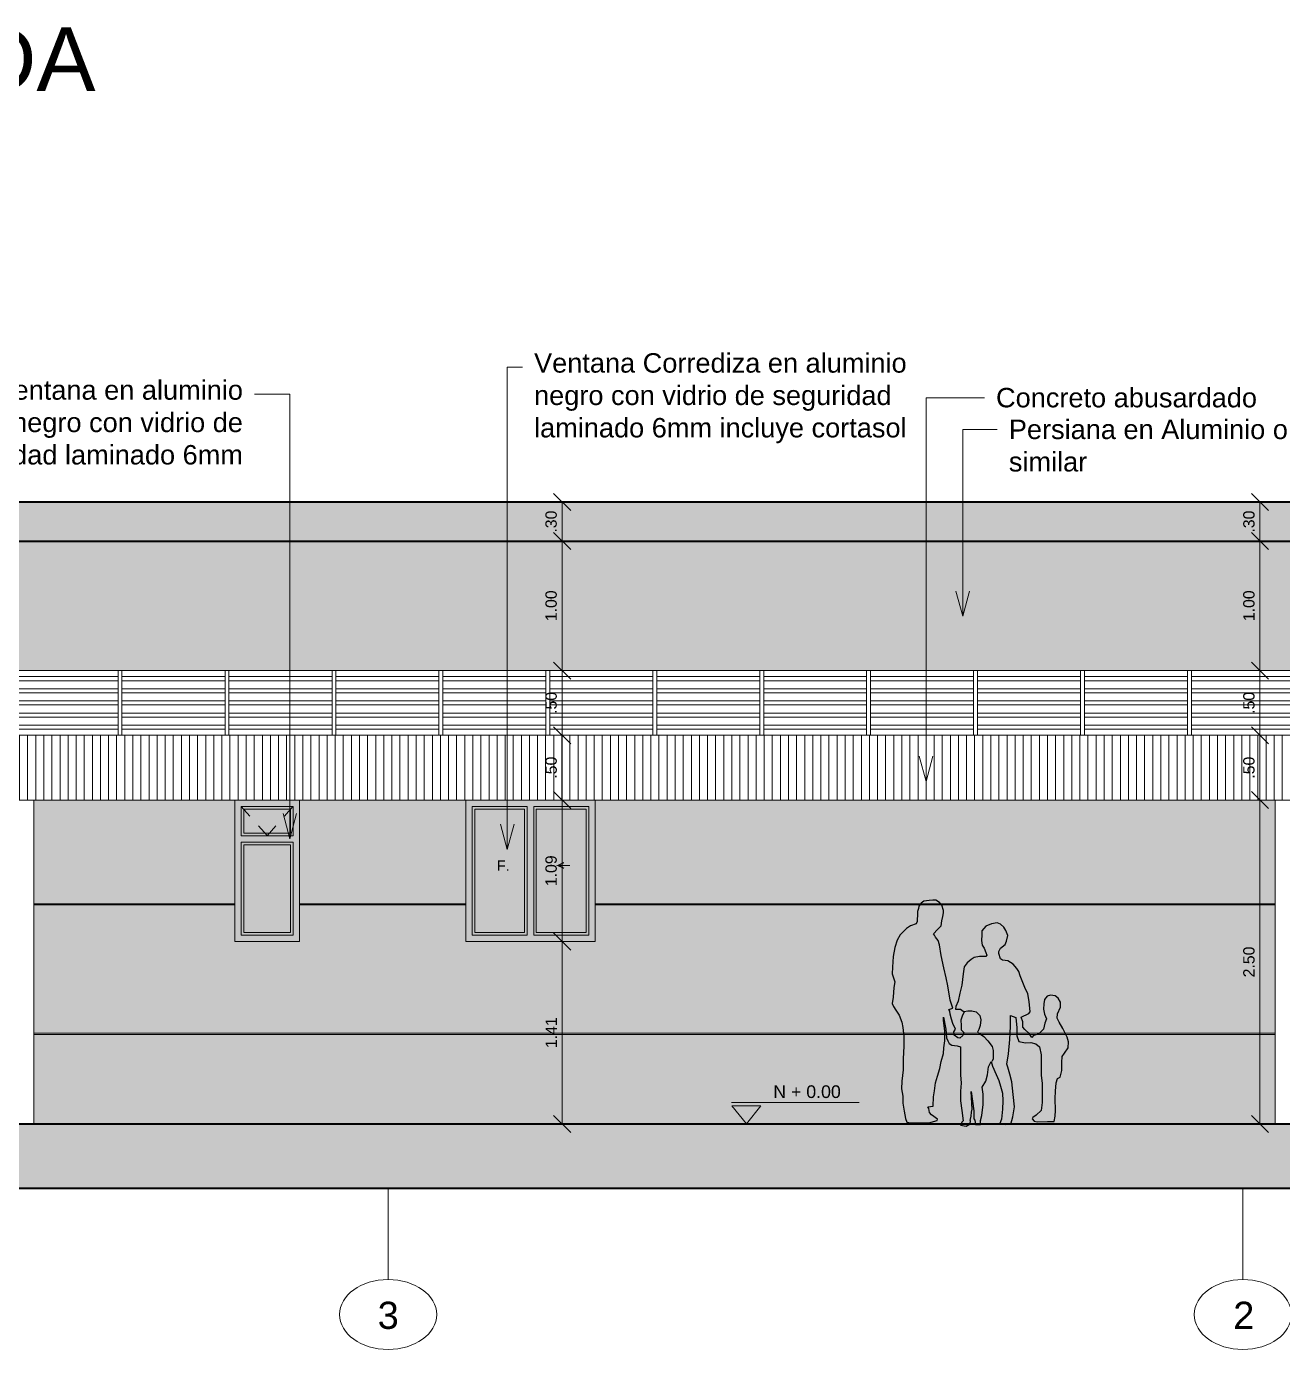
# Model space of a CAD drawing. Header units: metres. Extents: x 98211 to 98447, y 101204 to 101327.
# Drawn here: x 98418.45 to 98428.15, y 101295.27 to 101305.49 of the extents above; entities that cross this region are included whole.
import ezdxf
from ezdxf import colors
from ezdxf.entities.mleader import LeaderData, LeaderLine
from ezdxf.enums import TextEntityAlignment as Align
from ezdxf.math import Vec2, Vec3

# ---------------------------------------------------------------- set-up
doc = ezdxf.new("R2010")
doc.units = ezdxf.units.M
doc.header["$LTSCALE"] = 8
doc.header["$MEASUREMENT"] = 0
doc.header["$PDMODE"] = 1
doc.linetypes.add('DASHDOTX2', pattern=[2, 1, -0.5, 0, -0.5])
doc.linetypes.add('HIDDEN', pattern=[0.375, 0.25, -0.125])
doc.layers.get('0').update_dxf_attribs({"linetype": 'CONTINUOUS', "lineweight": 9})
doc.layers.get('DEFPOINTS').update_dxf_attribs({"linetype": 'CONTINUOUS'})
for name, color, linetype, lineweight in [('A-PLAN-ACHU1', 105, 'CONTINUOUS', 9), ('A-PUER', 36, 'CONTINUOUS', 13), ('A-VENT', 1, 'CONTINUOUS', 15), ('A_ACHURADADOS', 9, 'CONTINUOUS', 0), ('A_CARP-MAD', 46, 'CONTINUOUS', 18), ('A_EJES', 75, 'DASHDOTX2', 5), ('A_MURO', 7, 'CONTINUOUS', 40), ('A_MURO-ACHU', 254, 'CONTINUOUS', 0), ('A_PLAN-3', 51, 'CONTINUOUS', 40), ('A_PLAN-5', 100, 'CONTINUOUS', 20), ('A_PLAN-8', 8, 'CONTINUOUS', 13), ('A_PROY', 16, 'HIDDEN', 5), ('A_TEXT-DIM', 54, 'CONTINUOUS', 13), ('A_TEXT-IDEN', 5, 'CONTINUOUS', 18), ('A_TEXT-NIVL', 54, 'CONTINUOUS', 20), ('A_TEXT-NOTA', 53, 'CONTINUOUS', 20), ('A_TEXT-SIMB', 195, 'CONTINUOUS', 20), ('A_TEXT-TITL', 6, 'CONTINUOUS', 20), ('A_VENT', 124, 'CONTINUOUS', 18)]:
    doc.layers.add(name, color=color, linetype=linetype, lineweight=lineweight)
doc.layers.add('ALZADOS$0$personas', color=7, linetype='CONTINUOUS')
doc.layers.add('ALZADOS$0$tr-blanco', color=7, linetype='CONTINUOUS')
doc.styles.add('ARIAL', font='arial.ttf')
doc.styles.add('DIM', font='arial.ttf')
doc.dimstyles.new('BAN_REP_1-50-2', dxfattribs={"dimtxt": 0.0875, "dimasz": 0.1313, "dimexe": 0.15, "dimexo": 0.03, "dimgap": 0.04, "dimtad": 1, "dimzin": 4, "dimdsep": 46, "dimtxsty": 'ARIAL', "dimblk": 'OBLIQUE', "dimcen": 0.075, "dimse1": 1, "dimse2": 1, "dimclrd": 256, "dimclre": 256, "dimclrt": 256, "dimadec": 0, "dimazin": 0, "dimtfac": 1, "dimtix": 1, "dimtofl": 0, "dimtmove": 1, "dimatfit": 3, "dimldrblk": 'OPEN90', "dimfxl": 1, "dimtolj": 1, "dimtzin": 0, "dimlwd": -1, "dimlwe": -1, "dimarcsym": 0})

# ---------------------------------------------------------------- blocks, each defined once
blk = doc.blocks.new('Ventana 04')
at = {"layer": 'A-PLAN-ACHU1'}
h = blk.add_hatch(color=256, dxfattribs=at)
h.dxf.hatch_style = 1
h.set_gradient(color1=(91, 91, 91), color2=(173, 173, 173), tint=1)
h.paths.add_polyline_path([(99439.533, 101756.364), (99439.533, 101755.372), (99439.958, 101755.372), (99439.958, 101756.364)])
h.paths.add_polyline_path([(99439.938, 101756.344), (99439.938, 101755.392), (99439.553, 101755.392), (99439.553, 101756.344)], flags=16)
h.paths.add_polyline_path([(99439.058, 101756.364), (99439.058, 101755.372), (99439.483, 101755.372), (99439.483, 101756.364)])
h.paths.add_polyline_path([(99439.463, 101756.344), (99439.463, 101755.392), (99439.078, 101755.392), (99439.078, 101756.344)], flags=16)
at = {"layer": 'A-PLAN-ACHU1', "true_color": 0x53c6c6, "transparency": 33554610}
h = blk.add_hatch(color=133, dxfattribs=at)
h.dxf.hatch_style = 1
h.set_gradient(color1=(158, 231, 255), tint=1)
h.paths.add_polyline_path([(99439.463, 101756.344), (99439.078, 101756.344), (99439.078, 101755.392), (99439.463, 101755.392)])
h = blk.add_hatch(color=133, dxfattribs=at)
h.dxf.hatch_style = 1
h.set_gradient(color1=(158, 231, 255), rotation=180, tint=1)
h.paths.add_polyline_path([(99439.938, 101756.344), (99439.553, 101756.344), (99439.553, 101755.392), (99439.938, 101755.392)])
at = {"layer": 'A-PUER', "transparency": 33554687}
h = blk.add_hatch(color=256, dxfattribs=at)
h.dxf.hatch_style = 1
h.set_gradient(color1=(91, 91, 91), color2=(214, 214, 214), rotation=199.8707, tint=1, name='CURVED')
h.paths.add_polyline_path([(99439.008, 101756.414), (99439.008, 101755.322), (99440.008, 101755.322), (99440.008, 101756.414)])
h.paths.add_polyline_path([(99439.533, 101756.364), (99439.958, 101756.364), (99439.958, 101755.372), (99439.533, 101755.372)], flags=16)
h.paths.add_polyline_path([(99439.483, 101756.364), (99439.483, 101755.372), (99439.058, 101755.372), (99439.058, 101756.364)], flags=16)
h.paths.add_polyline_path([(99439.553, 101756.344), (99439.938, 101756.344), (99439.938, 101755.392), (99439.553, 101755.392)], flags=0)
h.paths.add_polyline_path([(99439.463, 101756.344), (99439.463, 101755.392), (99439.078, 101755.392), (99439.078, 101756.344)], flags=0)
h.paths.add_polyline_path([(99439.553, 101755.392), (99439.938, 101755.392), (99439.938, 101756.344), (99439.553, 101756.344)], flags=0)
h.paths.add_polyline_path([(99439.078, 101755.392), (99439.463, 101755.392), (99439.463, 101756.344), (99439.078, 101756.344)], flags=0)
at = {"layer": 'A-VENT'}
for points in [[(99439.008, 101756.414), (99440.008, 101756.414), (99440.008, 101755.322), (99439.008, 101755.322)], [(99439.483, 101756.364), (99439.483, 101755.372), (99439.058, 101755.372), (99439.058, 101756.364)], [(99439.533, 101755.372), (99439.533, 101756.364), (99439.958, 101756.364), (99439.958, 101755.372)]]:
    blk.add_lwpolyline(points, close=True, dxfattribs=at)
at = {"layer": 'A-VENT', "const_width": 0.00916}
blk.add_lwpolyline([(99439.813, 101755.909), (99439.721, 101755.909), (99439.767, 101755.887), (99439.721, 101755.909), (99439.767, 101755.932)], dxfattribs=at)
at = {"layer": 'A_PLAN-8'}
for points in [[(99439.463, 101756.344), (99439.463, 101755.392), (99439.078, 101755.392), (99439.078, 101756.344)], [(99439.553, 101755.392), (99439.553, 101756.344), (99439.938, 101756.344), (99439.938, 101755.392)]]:
    blk.add_lwpolyline(points, close=True, dxfattribs=at)
at = {"layer": 'A_TEXT-DIM', "color": 1, "insert": (99439.249, 101755.948), "char_height": 0.08, "width": 18.16291, "attachment_point": 1, "style": 'DIM'}
blk.add_mtext('F.', dxfattribs=at)
blk = doc.blocks.new('Ventana 1(Alzado)')
at = {"layer": 'A-PLAN-ACHU1'}
h = blk.add_hatch(color=256, dxfattribs=at)
h.dxf.hatch_style = 1
h.set_gradient(color1=(91, 91, 91), color2=(173, 173, 173), tint=1)
h.paths.add_polyline_path([(2796.253, 1203.599), (2795.853, 1203.599), (2795.873, 1203.576), (2795.873, 1203.579), (2796.233, 1203.579), (2796.233, 1203.576)])
h.paths.add_polyline_path([(2796.253, 1203.599), (2796.233, 1203.576), (2796.233, 1203.49), (2796.253, 1203.49)])
h.paths.add_polyline_path([(2796.253, 1203.49), (2796.233, 1203.49), (2796.233, 1203.394), (2796.092, 1203.394), (2796.074, 1203.374), (2796.253, 1203.374)])
h.paths.add_polyline_path([(2796.092, 1203.394), (2796.07, 1203.394), (2796.053, 1203.374), (2796.074, 1203.374)])
h.paths.add_polyline_path([(2796.07, 1203.394), (2796.035, 1203.394), (2796.053, 1203.374)])
h.paths.add_polyline_path([(2796.035, 1203.394), (2795.873, 1203.394), (2795.873, 1203.576), (2795.853, 1203.599), (2795.853, 1203.374), (2796.053, 1203.374)])
at = {"layer": 'A-PLAN-ACHU1', "true_color": 0x53c6c6, "transparency": 33554610}
h = blk.add_hatch(color=133, dxfattribs=at)
h.dxf.hatch_style = 1
h.set_gradient(color1=(158, 231, 255), tint=1)
h.paths.add_polyline_path([(2796.233, 1203.394), (2795.873, 1203.394), (2795.873, 1203.579), (2796.233, 1203.579)])
at = {"layer": 'A-PLAN-ACHU1'}
h = blk.add_hatch(color=256, dxfattribs=at)
h.dxf.hatch_style = 1
h.set_gradient(color1=(91, 91, 91), color2=(173, 173, 173), tint=1)
h.paths.add_polyline_path([(2796.253, 1203.324), (2795.853, 1203.324), (2795.853, 1202.607), (2796.253, 1202.607), (2796.253, 1203.085), (2796.233, 1203.085), (2796.233, 1202.627), (2795.873, 1202.627), (2795.873, 1203.304), (2796.233, 1203.304), (2796.233, 1203.085), (2796.253, 1203.085)])
at = {"layer": 'A-PLAN-ACHU1', "true_color": 0x53c6c6, "transparency": 33554610}
h = blk.add_hatch(color=133, dxfattribs=at)
h.dxf.hatch_style = 1
h.set_gradient(color1=(158, 231, 255), tint=1)
h.paths.add_polyline_path([(2795.873, 1203.304), (2796.233, 1203.304), (2796.233, 1202.627), (2795.873, 1202.627)])
at = {"layer": 'A-PUER', "transparency": 33554687}
h = blk.add_hatch(color=256, dxfattribs=at)
h.dxf.hatch_style = 1
h.set_gradient(color1=(91, 91, 91), color2=(214, 214, 214), tint=1, name='CURVED')
h.paths.add_polyline_path([(2796.303, 1203.49), (2796.253, 1203.49), (2796.253, 1203.374), (2796.074, 1203.374), (2796.074, 1203.374), (2796.045, 1203.341), (2796.061, 1203.374), (2795.853, 1203.374), (2795.853, 1203.599), (2796.253, 1203.599), (2796.253, 1203.49), (2796.303, 1203.49), (2796.303, 1203.649), (2795.803, 1203.649), (2795.803, 1202.557), (2796.303, 1202.557), (2796.303, 1203.085), (2796.253, 1203.085), (2796.253, 1202.607), (2795.853, 1202.607), (2795.853, 1203.324), (2796.253, 1203.324), (2796.253, 1203.085), (2796.303, 1203.085)])
h.paths.add_polyline_path([(2796.074, 1203.374), (2796.074, 1203.374), (2796.061, 1203.374), (2796.045, 1203.341)], flags=17)
at = {"layer": 'A-VENT'}
for points in [[(2795.803, 1203.649), (2796.303, 1203.649), (2796.303, 1202.557), (2795.803, 1202.557)], [(2796.253, 1203.374), (2795.853, 1203.374), (2795.853, 1203.599), (2796.253, 1203.599)], [(2795.853, 1203.324), (2796.253, 1203.324), (2796.253, 1202.607), (2795.853, 1202.607)]]:
    blk.add_lwpolyline(points, close=True, dxfattribs=at)
at = {"layer": 'A_PLAN-8'}
for points in [[(2796.233, 1203.394), (2795.873, 1203.394), (2795.873, 1203.579), (2796.233, 1203.579)], [(2795.873, 1203.304), (2796.233, 1203.304), (2796.233, 1202.627), (2795.873, 1202.627)]]:
    blk.add_lwpolyline(points, close=True, dxfattribs=at)
at = {"layer": 'A_PROY', "ltscale": 0.05}
blk.add_lwpolyline([(2795.853, 1203.599), (2796.053, 1203.374), (2796.253, 1203.599)], dxfattribs=at)
blk = doc.blocks.new('Ventana 1')
blk.add_blockref('Ventana 1(Alzado)', (0, 0))
blk = doc.blocks.new('EJE')
at = {"layer": 'A_TEXT-SIMB'}
blk.add_ellipse((0, 0), major_axis=(-0.625, 0), ratio=0.72, dxfattribs=at)
at = {"layer": 'A_TEXT-IDEN', "style": 'ARIAL'}
blk.add_attdef('EJE', text='', height=0.35, dxfattribs=at).set_placement((0, -0.184), align=Align.CENTER)
blk = doc.blocks.new('NIVEL ARQUITECTONICO')
at = {"layer": 'A_TEXT-NIVL'}
blk.add_line((-0.8796, 0), (0, 0), dxfattribs=at)
blk.add_lwpolyline([(-0.7761, -0.1464), (-0.6785, -0.0214), (-0.8785, -0.0214)], close=True, dxfattribs=at)
at = {"layer": 'A_TEXT-NOTA', "linetype": 'Continuous', "style": 'ARIAL'}
blk.add_attdef('Q', (-0.5919, 0.0318), '', height=0.0875, dxfattribs=at)
blk = doc.blocks.new('_Open30')
at = {"color": 0, "linetype": 'ByBlock', "lineweight": -2}
for p, q in [((-1, 0.268), (0, 0)), ((0, 0), (-1, -0.268)), ((0, 0), (-1, 0))]:
    blk.add_line(p, q, dxfattribs=at)
blk = doc.blocks.new('ALZADOS$0$02')
at = {"layer": 'ALZADOS$0$tr-blanco'}
h = blk.add_hatch(color=256, dxfattribs=at)
h.paths.add_polyline_path([(-0.341, 1.551), (-0.308, 1.584), (-0.279, 1.616), (-0.273, 1.655), (-0.266, 1.691), (-0.26, 1.72), (-0.26, 1.739), (-0.273, 1.782), (-0.292, 1.804), (-0.321, 1.824), (-0.347, 1.824), (-0.376, 1.82), (-0.419, 1.814), (-0.441, 1.798), (-0.461, 1.775), (-0.464, 1.756), (-0.471, 1.73), (-0.471, 1.694), (-0.474, 1.675), (-0.474, 1.649), (-0.483, 1.632), (-0.529, 1.616), (-0.561, 1.593), (-0.613, 1.542), (-0.636, 1.499), (-0.655, 1.438), (-0.668, 1.366), (-0.675, 1.279), (-0.678, 1.224), (-0.668, 1.201), (-0.655, 1.159), (-0.662, 1.113), (-0.668, 1.036), (-0.678, 0.984), (-0.665, 0.958), (-0.646, 0.929), (-0.62, 0.89), (-0.597, 0.831), (-0.591, 0.789), (-0.581, 0.714), (-0.581, 0.637), (-0.587, 0.533), (-0.587, 0.445), (-0.597, 0.351), (-0.6, 0.29), (-0.591, 0.231), (-0.591, 0.173), (-0.578, 0.108), (-0.568, 0.05), (-0.558, 0.02), (-0.526, 0.014), (-0.454, 0.014), (-0.38, 0.014), (-0.312, 0.033), (-0.308, 0.043), (-0.357, 0.079), (-0.373, 0.098), (-0.38, 0.131), (-0.386, 0.144), (-0.344, 0.15), (-0.341, 0.225), (-0.334, 0.273), (-0.324, 0.338), (-0.308, 0.393), (-0.289, 0.455), (-0.279, 0.513), (-0.26, 0.578), (-0.256, 0.624), (-0.25, 0.679), (-0.25, 0.76), (-0.26, 0.844), (-0.26, 0.873), (-0.24, 0.776), (-0.234, 0.705), (-0.224, 0.679), (-0.214, 0.659), (-0.191, 0.646), (-0.149, 0.64), (-0.12, 0.63), (-0.12, 0.601), (-0.12, 0.536), (-0.12, 0.468), (-0.12, 0.403), (-0.117, 0.335), (-0.12, 0.27), (-0.12, 0.192), (-0.11, 0.114), (-0.101, 0.03), (-0.11, 0.019), (-0.12, -0.006), (-0.075, -0.013), (-0.042, 0.006), (-0.041, 0.031), (-0.042, 0.033), (-0.036, 0.069), (-0.032, 0.101), (-0.026, 0.124), (-0.034, 0.269), (-0.013, 0.111), (-0.013, 0.046), (-0.005, 0.036), (0, 0), (0.042, 0), (0.041, 0.036), (0.04, 0.032), (0.052, 0.072), (0.062, 0.163), (0.062, 0.247), (0.055, 0.303), (0.084, 0.351), (0.097, 0.403), (0.107, 0.468), (0.127, 0.513), (0.14, 0.474), (0.169, 0.406), (0.191, 0.358), (0.204, 0.312), (0.221, 0.254), (0.224, 0.192), (0.221, 0.124), (0.211, 0.043), (0.198, 0.007), (0.247, 0.001), (0.289, 0.004), (0.305, 0.062), (0.318, 0.144), (0.308, 0.244), (0.295, 0.348), (0.279, 0.41), (0.263, 0.465), (0.256, 0.491), (0.269, 0.575), (0.279, 0.692), (0.286, 0.796), (0.286, 0.886), (0.328, 0.87), (0.337, 0.786), (0.337, 0.721), (0.354, 0.676), (0.406, 0.663), (0.451, 0.666), (0.49, 0.656), (0.522, 0.63), (0.535, 0.565), (0.535, 0.461), (0.535, 0.4), (0.542, 0.332), (0.542, 0.244), (0.542, 0.179), (0.535, 0.114), (0.493, 0.075), (0.467, 0.056), (0.461, 0.046), (0.477, 0.027), (0.501, 0.022), (0.586, 0.025), (0.639, 0.024), (0.649, 0.069), (0.652, 0.114), (0.649, 0.212), (0.652, 0.27), (0.655, 0.338), (0.668, 0.374), (0.688, 0.384), (0.701, 0.439), (0.701, 0.504), (0.704, 0.552), (0.724, 0.581), (0.753, 0.624), (0.756, 0.672), (0.746, 0.711), (0.711, 0.779), (0.681, 0.831), (0.665, 0.864), (0.668, 0.899), (0.691, 0.954), (0.691, 0.993), (0.672, 1.026), (0.649, 1.045), (0.61, 1.052), (0.584, 1.042), (0.561, 1.016), (0.555, 0.98), (0.552, 0.938), (0.561, 0.896), (0.578, 0.86), (0.565, 0.825), (0.552, 0.776), (0.519, 0.74), (0.503, 0.731), (0.471, 0.724), (0.458, 0.708), (0.438, 0.74), (0.402, 0.773), (0.386, 0.792), (0.386, 0.834), (0.373, 0.873), (0.435, 0.903), (0.445, 0.916), (0.438, 1), (0.425, 1.061), (0.402, 1.113), (0.363, 1.207), (0.354, 1.243), (0.337, 1.269), (0.308, 1.302), (0.286, 1.318), (0.263, 1.331), (0.221, 1.337), (0.204, 1.347), (0.191, 1.389), (0.191, 1.405), (0.204, 1.434), (0.243, 1.464), (0.253, 1.49), (0.263, 1.535), (0.247, 1.577), (0.23, 1.603), (0.204, 1.629), (0.178, 1.639), (0.13, 1.632), (0.084, 1.613), (0.052, 1.574), (0.052, 1.542), (0.049, 1.496), (0.055, 1.457), (0.071, 1.434), (0.084, 1.399), (0.094, 1.376), (0.084, 1.366), (0.032, 1.366), (-0.01, 1.357), (-0.036, 1.34), (-0.068, 1.314), (-0.091, 1.282), (-0.101, 1.224), (-0.11, 1.133), (-0.127, 1.068), (-0.14, 1.003), (-0.159, 0.958), (-0.162, 0.938), (-0.12, 0.938), (-0.101, 0.922), (-0.091, 0.916), (-0.109, 0.88), (-0.118, 0.847), (-0.115, 0.805), (-0.115, 0.783), (-0.117, 0.77), (-0.092, 0.746), (-0.102, 0.724), (-0.127, 0.701), (-0.143, 0.705), (-0.172, 0.727), (-0.175, 0.753), (-0.162, 0.776), (-0.185, 0.821), (-0.195, 0.857), (-0.204, 0.896), (-0.208, 0.922), (-0.217, 0.935), (-0.185, 0.945), (-0.204, 1.01), (-0.224, 1.126), (-0.237, 1.191), (-0.256, 1.272), (-0.279, 1.373), (-0.292, 1.46), (-0.302, 1.496), (-0.324, 1.522), (-0.334, 1.538)])
edge = h.paths.add_edge_path(flags=16)
edge.add_line((-0.091, 0.919), (-0.062, 0.924))
edge.add_line((-0.062, 0.924), (-0.029, 0.924))
edge.add_line((-0.029, 0.924), (0.006, 0.916))
edge.add_line((0.006, 0.916), (0.036, 0.886))
edge.add_line((0.036, 0.886), (0.045, 0.851))
edge.add_line((0.045, 0.851), (0.039, 0.805))
edge.add_line((0.039, 0.805), (0.029, 0.772))
edge.add_line((0.029, 0.772), (0.016, 0.75))
edge.add_line((0.016, 0.75), (0.068, 0.714))
edge.add_line((0.068, 0.714), (0.101, 0.679))
edge.add_line((0.101, 0.679), (0.136, 0.633))
edge.add_line((0.136, 0.633), (0.143, 0.601))
edge.add_line((0.143, 0.601), (0.143, 0.552))
edge.add_line((0.143, 0.552), (0.143, 0.53))
edge.add_line((0.143, 0.53), (0.133, 0.513))
blk.add_lwpolyline([(-0.341, 1.551), (-0.308, 1.584), (-0.279, 1.616), (-0.273, 1.655), (-0.266, 1.691), (-0.26, 1.72), (-0.26, 1.739), (-0.273, 1.782), (-0.292, 1.804), (-0.321, 1.824), (-0.347, 1.824), (-0.376, 1.82), (-0.419, 1.814), (-0.441, 1.798), (-0.461, 1.775), (-0.464, 1.756), (-0.471, 1.73), (-0.471, 1.694), (-0.474, 1.675), (-0.474, 1.649), (-0.483, 1.632), (-0.529, 1.616), (-0.561, 1.593), (-0.613, 1.542), (-0.636, 1.499), (-0.655, 1.438), (-0.668, 1.366), (-0.675, 1.279), (-0.678, 1.224), (-0.668, 1.201), (-0.655, 1.159), (-0.662, 1.113), (-0.668, 1.036), (-0.678, 0.984), (-0.665, 0.958), (-0.646, 0.929), (-0.62, 0.89), (-0.597, 0.831), (-0.591, 0.789), (-0.581, 0.714), (-0.581, 0.637), (-0.587, 0.533), (-0.587, 0.445), (-0.597, 0.351), (-0.6, 0.29), (-0.591, 0.231), (-0.591, 0.173), (-0.578, 0.108), (-0.568, 0.05), (-0.558, 0.02), (-0.526, 0.014), (-0.454, 0.014), (-0.38, 0.014), (-0.312, 0.033), (-0.308, 0.043), (-0.357, 0.079), (-0.373, 0.098), (-0.38, 0.131), (-0.386, 0.144), (-0.344, 0.15), (-0.341, 0.225), (-0.334, 0.273), (-0.324, 0.338), (-0.308, 0.393), (-0.289, 0.455), (-0.279, 0.513), (-0.26, 0.578), (-0.256, 0.624), (-0.25, 0.679), (-0.25, 0.76), (-0.26, 0.844), (-0.26, 0.873), (-0.24, 0.776), (-0.234, 0.705), (-0.224, 0.679), (-0.214, 0.659), (-0.191, 0.646), (-0.149, 0.64), (-0.12, 0.63), (-0.12, 0.601), (-0.12, 0.536), (-0.12, 0.468), (-0.12, 0.403), (-0.117, 0.335), (-0.12, 0.27), (-0.12, 0.192), (-0.11, 0.114), (-0.101, 0.03), (-0.11, 0.019), (-0.12, -0.006), (-0.075, -0.013), (-0.042, 0.006), (-0.041, 0.031), (-0.042, 0.033), (-0.036, 0.069), (-0.032, 0.101), (-0.026, 0.124), (-0.034, 0.269), (-0.013, 0.111), (-0.013, 0.046), (-0.005, 0.036), (0, 0), (0.042, 0), (0.041, 0.036), (0.04, 0.032), (0.052, 0.072), (0.062, 0.163), (0.062, 0.247), (0.055, 0.303), (0.084, 0.351), (0.097, 0.403), (0.107, 0.468), (0.127, 0.513), (0.14, 0.474), (0.169, 0.406), (0.191, 0.358), (0.204, 0.312), (0.221, 0.254), (0.224, 0.192), (0.221, 0.124), (0.211, 0.043), (0.198, 0.007), (0.247, 0.001), (0.289, 0.004), (0.305, 0.062), (0.318, 0.144), (0.308, 0.244), (0.295, 0.348), (0.279, 0.41), (0.263, 0.465), (0.256, 0.491), (0.269, 0.575), (0.279, 0.692), (0.286, 0.796), (0.286, 0.886), (0.328, 0.87), (0.337, 0.786), (0.337, 0.721), (0.354, 0.676), (0.406, 0.663), (0.451, 0.666), (0.49, 0.656), (0.522, 0.63), (0.535, 0.565), (0.535, 0.461), (0.535, 0.4), (0.542, 0.332), (0.542, 0.244), (0.542, 0.179), (0.535, 0.114), (0.493, 0.075), (0.467, 0.056), (0.461, 0.046), (0.477, 0.027), (0.501, 0.022), (0.586, 0.025), (0.639, 0.024), (0.649, 0.069), (0.652, 0.114), (0.649, 0.212), (0.652, 0.27), (0.655, 0.338), (0.668, 0.374), (0.688, 0.384), (0.701, 0.439), (0.701, 0.504), (0.704, 0.552), (0.724, 0.581), (0.753, 0.624), (0.756, 0.672), (0.746, 0.711), (0.711, 0.779), (0.681, 0.831), (0.665, 0.864), (0.668, 0.899), (0.691, 0.954), (0.691, 0.993), (0.672, 1.026), (0.649, 1.045), (0.61, 1.052), (0.584, 1.042), (0.561, 1.016), (0.555, 0.98), (0.552, 0.938), (0.561, 0.896), (0.578, 0.86), (0.565, 0.825), (0.552, 0.776), (0.519, 0.74), (0.503, 0.731), (0.471, 0.724), (0.458, 0.708), (0.438, 0.74), (0.402, 0.773), (0.386, 0.792), (0.386, 0.834), (0.373, 0.873), (0.435, 0.903), (0.445, 0.916), (0.438, 1), (0.425, 1.061), (0.402, 1.113), (0.363, 1.207), (0.354, 1.243), (0.337, 1.269), (0.308, 1.302), (0.286, 1.318), (0.263, 1.331), (0.221, 1.337), (0.204, 1.347), (0.191, 1.389), (0.191, 1.405), (0.204, 1.434), (0.243, 1.464), (0.253, 1.49), (0.263, 1.535), (0.247, 1.577), (0.23, 1.603), (0.204, 1.629), (0.178, 1.639), (0.13, 1.632), (0.084, 1.613), (0.052, 1.574), (0.052, 1.542), (0.049, 1.496), (0.055, 1.457), (0.071, 1.434), (0.084, 1.399), (0.094, 1.376), (0.084, 1.366), (0.032, 1.366), (-0.01, 1.357), (-0.036, 1.34), (-0.068, 1.314), (-0.091, 1.282), (-0.101, 1.224), (-0.11, 1.133), (-0.127, 1.068), (-0.14, 1.003), (-0.159, 0.958), (-0.162, 0.938), (-0.12, 0.938), (-0.101, 0.922), (-0.091, 0.916), (-0.109, 0.88), (-0.118, 0.847), (-0.115, 0.805), (-0.115, 0.783), (-0.117, 0.77), (-0.092, 0.746), (-0.102, 0.724), (-0.127, 0.701), (-0.143, 0.705), (-0.172, 0.727), (-0.175, 0.753), (-0.162, 0.776), (-0.185, 0.821), (-0.195, 0.857), (-0.204, 0.896), (-0.208, 0.922), (-0.217, 0.935), (-0.185, 0.945), (-0.204, 1.01), (-0.224, 1.126), (-0.237, 1.191), (-0.256, 1.272), (-0.279, 1.373), (-0.292, 1.46), (-0.302, 1.496), (-0.324, 1.522), (-0.334, 1.538)], close=True)
blk.add_lwpolyline([(-0.091, 0.919), (-0.062, 0.924), (-0.029, 0.924), (0.006, 0.916), (0.036, 0.886), (0.045, 0.851), (0.039, 0.805), (0.029, 0.772), (0.016, 0.75), (0.068, 0.714), (0.101, 0.679), (0.136, 0.633), (0.143, 0.601), (0.143, 0.552), (0.143, 0.53), (0.133, 0.513)])
blk = doc.blocks.new('_Oblique')
at = {"color": 0, "linetype": 'ByBlock', "lineweight": -2}
blk.add_line((-0.5, -0.5), (0.5, 0.5), dxfattribs=at)
blk = doc.blocks.new('*D257')
at = {"layer": 'A_TEXT-DIM', "transparency": 16777216}
blk.add_line((98422.59, 101297.016), (98422.59, 101298.424), dxfattribs=at)
at = {"layer": 'DEFPOINTS', "color": 0, "transparency": 16777216}
for p in [(98422.583, 101298.424), (98422.59, 101298.424), (98422.763, 101297.016)]:
    blk.add_point(p, dxfattribs=at)
at = {"layer": 'A_TEXT-DIM', "transparency": 16777216, "xscale": 0.1313, "yscale": 0.1313, "zscale": 0.1313}
for p, rotation in [((98422.59, 101298.424), 90), ((98422.59, 101297.016), 270)]:
    blk.add_blockref('_Oblique', p, dxfattribs=dict(at, rotation=rotation))
at = {"layer": 'A_TEXT-DIM', "transparency": 16777216, "insert": (98422.506, 101297.72), "char_height": 0.0875, "attachment_point": 5, "rotation": 90, "style": 'ARIAL'}
blk.add_mtext('\\A1;1.41', dxfattribs=at)
blk = doc.blocks.new('_Open90')
at = {"color": 0, "linetype": 'ByBlock', "lineweight": -2}
for p, q in [((0, 0), (-1, 0)), ((-0.5, 0.5), (0, 0)), ((0, 0), (-0.5, -0.5))]:
    blk.add_line(p, q, dxfattribs=at)
blk = doc.blocks.new('*D258')
at = {"layer": 'A_TEXT-DIM', "transparency": 16777216}
blk.add_line((98422.59, 101298.424), (98422.59, 101299.516), dxfattribs=at)
at = {"layer": 'DEFPOINTS', "color": 0, "transparency": 16777216}
for p in [(98422.583, 101299.516), (98422.59, 101299.516), (98422.583, 101298.424)]:
    blk.add_point(p, dxfattribs=at)
at = {"layer": 'A_TEXT-DIM', "transparency": 16777216, "xscale": 0.1313, "yscale": 0.1313, "zscale": 0.1313}
for p, rotation in [((98422.59, 101299.516), 90), ((98422.59, 101298.424), 270)]:
    blk.add_blockref('_Oblique', p, dxfattribs=dict(at, rotation=rotation))
at = {"layer": 'A_TEXT-DIM', "transparency": 16777216, "insert": (98422.505, 101298.97), "char_height": 0.0875, "attachment_point": 5, "rotation": 90, "style": 'ARIAL'}
blk.add_mtext('\\A1;1.09', dxfattribs=at)
blk = doc.blocks.new('*D259')
at = {"layer": 'A_TEXT-DIM', "transparency": 16777216}
blk.add_line((98422.59, 101299.516), (98422.59, 101300.016), dxfattribs=at)
at = {"layer": 'DEFPOINTS', "color": 0, "transparency": 16777216}
for p in [(98422.583, 101300.016), (98422.59, 101300.016), (98422.583, 101299.516)]:
    blk.add_point(p, dxfattribs=at)
at = {"layer": 'A_TEXT-DIM', "transparency": 16777216, "xscale": 0.1313, "yscale": 0.1313, "zscale": 0.1313}
for p, rotation in [((98422.59, 101300.016), 90), ((98422.59, 101299.516), 270)]:
    blk.add_blockref('_Oblique', p, dxfattribs=dict(at, rotation=rotation))
at = {"layer": 'A_TEXT-DIM', "transparency": 16777216, "insert": (98422.505, 101299.766), "char_height": 0.0875, "attachment_point": 5, "rotation": 90, "style": 'ARIAL'}
blk.add_mtext('\\A1;.50', dxfattribs=at)
blk = doc.blocks.new('*D260')
at = {"layer": 'A_TEXT-DIM', "transparency": 16777216}
blk.add_line((98422.59, 101300.016), (98422.59, 101300.516), dxfattribs=at)
at = {"layer": 'DEFPOINTS', "color": 0, "transparency": 16777216}
for p in [(98422.583, 101300.516), (98422.59, 101300.516), (98422.583, 101300.016)]:
    blk.add_point(p, dxfattribs=at)
at = {"layer": 'A_TEXT-DIM', "transparency": 16777216, "xscale": 0.1313, "yscale": 0.1313, "zscale": 0.1313}
for p, rotation in [((98422.59, 101300.516), 90), ((98422.59, 101300.016), 270)]:
    blk.add_blockref('_Oblique', p, dxfattribs=dict(at, rotation=rotation))
at = {"layer": 'A_TEXT-DIM', "transparency": 16777216, "insert": (98422.505, 101300.266), "char_height": 0.0875, "attachment_point": 5, "rotation": 90, "style": 'ARIAL'}
blk.add_mtext('\\A1;.50', dxfattribs=at)
blk = doc.blocks.new('*D261')
at = {"layer": 'A_TEXT-DIM', "transparency": 16777216}
blk.add_line((98422.59, 101300.516), (98422.59, 101301.516), dxfattribs=at)
at = {"layer": 'DEFPOINTS', "color": 0, "transparency": 16777216}
for p in [(98422.583, 101301.516), (98422.59, 101301.516), (98422.583, 101300.516)]:
    blk.add_point(p, dxfattribs=at)
at = {"layer": 'A_TEXT-DIM', "transparency": 16777216, "xscale": 0.1313, "yscale": 0.1313, "zscale": 0.1313}
for p, rotation in [((98422.59, 101301.516), 90), ((98422.59, 101300.516), 270)]:
    blk.add_blockref('_Oblique', p, dxfattribs=dict(at, rotation=rotation))
at = {"layer": 'A_TEXT-DIM', "transparency": 16777216, "insert": (98422.505, 101301.016), "char_height": 0.0875, "attachment_point": 5, "rotation": 90, "style": 'ARIAL'}
blk.add_mtext('\\A1;1.00', dxfattribs=at)
blk = doc.blocks.new('*D262')
at = {"layer": 'A_TEXT-DIM', "transparency": 16777216}
blk.add_line((98422.59, 101301.516), (98422.59, 101301.816), dxfattribs=at)
at = {"layer": 'DEFPOINTS', "color": 0, "transparency": 16777216}
for p in [(98422.583, 101301.816), (98422.59, 101301.816), (98422.583, 101301.516)]:
    blk.add_point(p, dxfattribs=at)
at = {"layer": 'A_TEXT-DIM', "transparency": 16777216, "xscale": 0.1313, "yscale": 0.1313, "zscale": 0.1313}
for p, rotation in [((98422.59, 101301.816), 90), ((98422.59, 101301.516), 270)]:
    blk.add_blockref('_Oblique', p, dxfattribs=dict(at, rotation=rotation))
at = {"layer": 'A_TEXT-DIM', "transparency": 16777216, "insert": (98422.505, 101301.666), "char_height": 0.0875, "attachment_point": 5, "rotation": 90, "style": 'ARIAL'}
blk.add_mtext('\\A1;.30', dxfattribs=at)
blk = doc.blocks.new('*D263')
at = {"layer": 'A_TEXT-DIM', "transparency": 16777216}
blk.add_line((98427.978, 101297.016), (98427.978, 101299.516), dxfattribs=at)
at = {"layer": 'DEFPOINTS', "color": 0, "transparency": 16777216}
for p in [(98427.978, 101299.516), (98428.096, 101299.516), (98428.096, 101297.016)]:
    blk.add_point(p, dxfattribs=at)
at = {"layer": 'A_TEXT-DIM', "transparency": 16777216, "xscale": 0.1313, "yscale": 0.1313, "zscale": 0.1313}
for p, rotation in [((98427.978, 101299.516), 90), ((98427.978, 101297.016), 270)]:
    blk.add_blockref('_Oblique', p, dxfattribs=dict(at, rotation=rotation))
at = {"layer": 'A_TEXT-DIM', "transparency": 16777216, "insert": (98427.893, 101298.266), "char_height": 0.0875, "attachment_point": 5, "rotation": 90, "style": 'ARIAL'}
blk.add_mtext('\\A1;2.50', dxfattribs=at)
blk = doc.blocks.new('*D264')
at = {"layer": 'A_TEXT-DIM', "transparency": 16777216}
blk.add_line((98427.978, 101299.516), (98427.978, 101300.016), dxfattribs=at)
at = {"layer": 'DEFPOINTS', "color": 0, "transparency": 16777216}
for p in [(98427.978, 101300.016), (98427.978, 101300.016), (98428.096, 101299.516)]:
    blk.add_point(p, dxfattribs=at)
at = {"layer": 'A_TEXT-DIM', "transparency": 16777216, "xscale": 0.1313, "yscale": 0.1313, "zscale": 0.1313}
for p, rotation in [((98427.978, 101300.016), 90), ((98427.978, 101299.516), 270)]:
    blk.add_blockref('_Oblique', p, dxfattribs=dict(at, rotation=rotation))
at = {"layer": 'A_TEXT-DIM', "transparency": 16777216, "insert": (98427.893, 101299.766), "char_height": 0.0875, "attachment_point": 5, "rotation": 90, "style": 'ARIAL'}
blk.add_mtext('\\A1;.50', dxfattribs=at)
blk = doc.blocks.new('*D265')
at = {"layer": 'A_TEXT-DIM', "transparency": 16777216}
blk.add_line((98427.978, 101300.016), (98427.978, 101300.516), dxfattribs=at)
at = {"layer": 'DEFPOINTS', "color": 0, "transparency": 16777216}
for p in [(98427.978, 101300.516), (98427.978, 101300.516), (98427.978, 101300.016)]:
    blk.add_point(p, dxfattribs=at)
at = {"layer": 'A_TEXT-DIM', "transparency": 16777216, "xscale": 0.1313, "yscale": 0.1313, "zscale": 0.1313}
for p, rotation in [((98427.978, 101300.516), 90), ((98427.978, 101300.016), 270)]:
    blk.add_blockref('_Oblique', p, dxfattribs=dict(at, rotation=rotation))
at = {"layer": 'A_TEXT-DIM', "transparency": 16777216, "insert": (98427.893, 101300.266), "char_height": 0.0875, "attachment_point": 5, "rotation": 90, "style": 'ARIAL'}
blk.add_mtext('\\A1;.50', dxfattribs=at)
blk = doc.blocks.new('*D266')
at = {"layer": 'A_TEXT-DIM', "transparency": 16777216}
blk.add_line((98427.978, 101300.516), (98427.978, 101301.516), dxfattribs=at)
at = {"layer": 'DEFPOINTS', "color": 0, "transparency": 16777216}
for p in [(98427.978, 101301.516), (98427.978, 101301.516), (98427.978, 101300.516)]:
    blk.add_point(p, dxfattribs=at)
at = {"layer": 'A_TEXT-DIM', "transparency": 16777216, "xscale": 0.1313, "yscale": 0.1313, "zscale": 0.1313}
for p, rotation in [((98427.978, 101301.516), 90), ((98427.978, 101300.516), 270)]:
    blk.add_blockref('_Oblique', p, dxfattribs=dict(at, rotation=rotation))
at = {"layer": 'A_TEXT-DIM', "transparency": 16777216, "insert": (98427.893, 101301.016), "char_height": 0.0875, "attachment_point": 5, "rotation": 90, "style": 'ARIAL'}
blk.add_mtext('\\A1;1.00', dxfattribs=at)
blk = doc.blocks.new('*D267')
at = {"layer": 'A_TEXT-DIM', "transparency": 16777216}
blk.add_line((98427.978, 101301.516), (98427.978, 101301.816), dxfattribs=at)
at = {"layer": 'DEFPOINTS', "color": 0, "transparency": 16777216}
for p in [(98427.978, 101301.816), (98427.978, 101301.816), (98427.978, 101301.516)]:
    blk.add_point(p, dxfattribs=at)
at = {"layer": 'A_TEXT-DIM', "transparency": 16777216, "xscale": 0.1313, "yscale": 0.1313, "zscale": 0.1313}
for p, rotation in [((98427.978, 101301.816), 90), ((98427.978, 101301.516), 270)]:
    blk.add_blockref('_Oblique', p, dxfattribs=dict(at, rotation=rotation))
at = {"layer": 'A_TEXT-DIM', "transparency": 16777216, "insert": (98427.893, 101301.666), "char_height": 0.0875, "attachment_point": 5, "rotation": 90, "style": 'ARIAL'}
blk.add_mtext('\\A1;.30', dxfattribs=at)

msp = doc.modelspace()

# ---------------------------------------------------------------- hatches: boundary and pattern name
at = {"layer": 'A_ACHURADADOS'}
h = msp.add_hatch(dxfattribs=at)
h.set_pattern_fill('ANSI31', color=256, scale=0.5, angle=225, style=0)
h.set_pattern_definition([(270, (155.02503, 90.189034), (0.0625, -1e-17), [])])
h.paths.add_polyline_path([(98416.696, 101299.516), (98429.896, 101299.516), (98429.896, 101300.016), (98416.696, 101300.016)])
at = {"layer": 'A_CARP-MAD'}
h = msp.add_hatch(dxfattribs=at)
h.set_pattern_fill('ANSI32,_O', color=256, scale=0.25, angle=135)
h.set_pattern_definition([(180, (0, 0), (-1e-17, -0.09375), []), (180, (-0.03125, 0.03125), (-1e-17, -0.09375), [])])
h.paths.add_polyline_path([(98417.51, 101300.516), (98416.696, 101300.516), (98416.696, 101300.016), (98417.51, 101300.016)])
h.paths.add_polyline_path([(98418.335, 101300.516), (98417.54, 101300.516), (98417.54, 101300.016), (98418.335, 101300.016)])
h.paths.add_polyline_path([(98419.161, 101300.516), (98418.365, 101300.516), (98418.365, 101300.016), (98419.161, 101300.016)])
h.paths.add_polyline_path([(98419.987, 101300.516), (98419.191, 101300.516), (98419.191, 101300.016), (98419.987, 101300.016)])
h.paths.add_polyline_path([(98420.813, 101300.516), (98420.017, 101300.516), (98420.017, 101300.016), (98420.813, 101300.016)])
h.paths.add_polyline_path([(98421.638, 101300.516), (98420.843, 101300.516), (98420.843, 101300.016), (98421.638, 101300.016)])
h.paths.add_polyline_path([(98422.464, 101300.516), (98421.668, 101300.516), (98421.668, 101300.016), (98422.464, 101300.016)])
h.paths.add_polyline_path([(98423.29, 101300.516), (98422.494, 101300.516), (98422.494, 101300.016), (98423.29, 101300.016)])
h.paths.add_polyline_path([(98424.116, 101300.516), (98423.32, 101300.516), (98423.32, 101300.016), (98424.116, 101300.016)])
h.paths.add_polyline_path([(98424.941, 101300.516), (98424.146, 101300.516), (98424.146, 101300.016), (98424.941, 101300.016)])
h.paths.add_polyline_path([(98425.767, 101300.516), (98424.971, 101300.516), (98424.971, 101300.016), (98425.767, 101300.016)])
h.paths.add_polyline_path([(98426.593, 101300.516), (98425.797, 101300.516), (98425.797, 101300.016), (98426.593, 101300.016)])
h.paths.add_polyline_path([(98427.419, 101300.516), (98426.623, 101300.516), (98426.623, 101300.016), (98427.419, 101300.016)])
h.paths.add_polyline_path([(98428.244, 101300.516), (98427.449, 101300.516), (98427.449, 101300.016), (98428.244, 101300.016)])
h.paths.add_polyline_path([(98429.07, 101300.516), (98428.274, 101300.516), (98428.274, 101300.016), (98429.07, 101300.016)])
h.paths.add_polyline_path([(98429.896, 101300.516), (98429.1, 101300.516), (98429.1, 101300.016), (98429.896, 101300.016)])
h.paths.add_polyline_path([(98430.793, 101300.516), (98430.146, 101300.516), (98430.146, 101300.016), (98430.793, 101300.016)])
h.paths.add_polyline_path([(98431.619, 101300.516), (98430.823, 101300.516), (98430.823, 101300.016), (98431.619, 101300.016)])
h.paths.add_polyline_path([(98432.444, 101300.516), (98431.649, 101300.516), (98431.649, 101300.016), (98432.444, 101300.016)])
h.paths.add_polyline_path([(98433.27, 101300.516), (98432.474, 101300.516), (98432.474, 101300.016), (98433.27, 101300.016)])
h.paths.add_polyline_path([(98434.096, 101300.516), (98433.3, 101300.516), (98433.3, 101300.016), (98434.096, 101300.016)])
at = {"layer": 'A_MURO'}
h = msp.add_hatch(color=7, dxfattribs=at)
h.dxf.hatch_style = 1
h.paths.add_polyline_path([(98411.308, 101297.016), (98438.501, 101297.016), (98438.501, 101296.516), (98411.308, 101296.516)])
at = {"layer": 'A_MURO-ACHU'}
h = msp.add_hatch(color=253, dxfattribs=at)
h.dxf.hatch_style = 1
h.paths.add_polyline_path([(98430.146, 101301.816), (98413.746, 101301.816), (98413.746, 101301.516), (98429.896, 101301.516), (98429.896, 101300.516), (98429.896, 101300.016), (98429.896, 101299.516), (98429.896, 101297.016), (98430.146, 101297.016)])
at = {"layer": 'A_MURO-ACHU', "true_color": 0xb8b298}
h = msp.add_hatch(color=253, dxfattribs=at)
h.dxf.hatch_style = 1
h.paths.add_polyline_path([(98418.511, 101297.706), (98418.511, 101297.016), (98428.096, 101297.016), (98428.096, 101297.706)])
h.paths.add_polyline_path([(98428.096, 101297.716), (98428.096, 101298.706), (98422.845, 101298.706), (98422.845, 101298.424), (98421.845, 101298.424), (98421.845, 101298.706), (98420.561, 101298.706), (98420.561, 101298.424), (98420.061, 101298.424), (98420.061, 101298.706), (98418.511, 101298.706), (98418.511, 101297.716)])
h.paths.add_polyline_path([(98428.096, 101298.716), (98428.096, 101299.516), (98422.845, 101299.516), (98422.845, 101298.716)])
h.paths.add_polyline_path([(98421.845, 101298.716), (98421.845, 101299.516), (98420.561, 101299.516), (98420.561, 101298.716)])
h.paths.add_polyline_path([(98420.061, 101298.716), (98420.061, 101299.516), (98418.511, 101299.516), (98418.511, 101298.716)])
at = {"layer": 'A_PLAN-8'}
h = msp.add_hatch(dxfattribs=at)
h.set_pattern_fill('AR-BRSTD', color=256, scale=0.02)
h.paths.add_polyline_path([(98416.696, 101300.516), (98429.896, 101300.516), (98429.896, 101301.516), (98416.696, 101301.516)])

# ---------------------------------------------------------------- linework, layer by layer
msp.add_lwpolyline([(98418.511, 101297.016), (98428.096, 101297.016), (98428.096, 101299.516), (98418.511, 101299.516)], close=True)
at = {"layer": 'A_ACHURADADOS'}
for p, q in [((98418.511, 101298.716), (98420.061, 101298.716)), ((98418.511, 101298.706), (98420.061, 101298.706)), ((98420.561, 101298.716), (98421.845, 101298.716)), ((98420.561, 101298.706), (98421.845, 101298.706)), ((98422.845, 101298.716), (98428.096, 101298.716)), ((98422.845, 101298.706), (98428.096, 101298.706)), ((98418.511, 101297.716), (98428.096, 101297.716)), ((98418.511, 101297.706), (98428.096, 101297.706))]:
    msp.add_line(p, q, dxfattribs=at)
at = {"layer": 'A_CARP-MAD'}
for p, q in [((98419.161, 101300.516), (98419.161, 101300.016)), ((98419.191, 101300.516), (98419.191, 101300.016)), ((98419.987, 101300.516), (98419.987, 101300.016)), ((98420.017, 101300.516), (98420.017, 101300.016)), ((98420.813, 101300.516), (98420.813, 101300.016)), ((98420.843, 101300.516), (98420.843, 101300.016)), ((98421.638, 101300.516), (98421.638, 101300.016)), ((98421.668, 101300.516), (98421.668, 101300.016)), ((98422.464, 101300.516), (98422.464, 101300.016)), ((98422.494, 101300.516), (98422.494, 101300.016)), ((98423.29, 101300.516), (98423.29, 101300.016)), ((98423.32, 101300.516), (98423.32, 101300.016)), ((98424.116, 101300.516), (98424.116, 101300.016)), ((98424.146, 101300.516), (98424.146, 101300.016)), ((98424.941, 101300.516), (98424.941, 101300.016)), ((98424.971, 101300.516), (98424.971, 101300.016)), ((98425.767, 101300.516), (98425.767, 101300.016)), ((98425.797, 101300.516), (98425.797, 101300.016)), ((98426.593, 101300.516), (98426.593, 101300.016)), ((98426.623, 101300.516), (98426.623, 101300.016)), ((98427.419, 101300.516), (98427.419, 101300.016)), ((98427.449, 101300.516), (98427.449, 101300.016))]:
    msp.add_line(p, q, dxfattribs=at)
at = {"layer": 'A_EJES'}
for p, q in [((98421.246, 101295.814), (98421.246, 101296.516)), ((98427.846, 101295.814), (98427.846, 101296.516))]:
    msp.add_line(p, q, dxfattribs=at)
at = {"layer": 'A_MURO'}
msp.add_lwpolyline([(98411.788, 101297.016), (98438.501, 101297.016), (98438.501, 101296.516), (98411.308, 101296.516), (98411.308, 101297.016)], dxfattribs=at)
at = {"layer": 'A_PLAN-3'}
msp.add_lwpolyline([(98430.146, 101297.016), (98430.146, 101301.816), (98413.746, 101301.816), (98413.746, 101301.516), (98429.896, 101301.516), (98429.896, 101297.016)], dxfattribs=at)
at = {"layer": 'A_PLAN-5'}
for points in [[(98416.696, 101300.516), (98429.896, 101300.516), (98429.896, 101301.516), (98416.696, 101301.516)], [(98429.896, 101300.016), (98416.696, 101300.016), (98416.696, 101300.516), (98429.896, 101300.516)], [(98416.696, 101299.516), (98429.896, 101299.516), (98429.896, 101300.016), (98416.696, 101300.016)]]:
    msp.add_lwpolyline(points, close=True, dxfattribs=at)

# ---------------------------------------------------------------- block references
msp.add_blockref('Ventana 1', (95624.259, 100095.867))
at = {"color": 1, "xscale": 1.12, "yscale": 1.12, "zscale": 1.12}
msp.add_blockref('NIVEL ARQUITECTONICO', (98424.883, 101297.18), dxfattribs=at).add_auto_attribs({'Q': 'N + 0.00'})
ref = msp.add_blockref('EJE', (98421.246, 101295.544), dxfattribs=dict(xscale=-0.6, yscale=0.6, zscale=0.6))
ref.add_attrib('EJE', '3', dxfattribs={"layer": 'A_TEXT-IDEN', "height": 0.21, "style": 'ARIAL'}).set_placement((98421.247, 101295.433), align=Align.CENTER)
ref = msp.add_blockref('EJE', (98427.846, 101295.544), dxfattribs=dict(xscale=-0.6, yscale=0.6, zscale=0.6))
ref.add_attrib('EJE', '2', dxfattribs={"layer": 'A_TEXT-IDEN', "height": 0.21, "style": 'ARIAL'}).set_placement((98427.853, 101295.433), align=Align.CENTER)
at = {"layer": 'A_VENT'}
msp.add_blockref('Ventana 04', (-1017.163, -456.898), dxfattribs=at)
at = {"layer": 'ALZADOS$0$personas', "xscale": 0.9499999999999887, "yscale": 0.9499999999999887, "zscale": 0.9499999999999887, "rotation": 359.9999086807534}
msp.add_blockref('ALZADOS$0$02', (98425.781, 101297.011), dxfattribs=at)

# ---------------------------------------------------------------- texts
at = {"layer": 'A_TEXT-TITL', "insert": (98408.554, 101305.481), "char_height": 0.24529, "width": 15.80658, "attachment_point": 1, "style": 'DIM'}
msp.add_mtext('{\\H2x;FACHADA LATERAL IZQUIERDA\\P\\pxqc;\\H0.57143x;ESC._____ 1:75}', dxfattribs=at)

# ---------------------------------------------------------------- dimensions: what is measured, and where the dimension line sits
at = {"layer": 'A_TEXT-DIM'}
for base, p1, p2, picture, middle in [((98422.59, 101301.816), (98422.583, 101301.516), (98422.583, 101301.816), '*D262', (98422.505, 101301.666)), ((98427.978, 101301.816), (98427.978, 101301.516), (98427.978, 101301.816), '*D267', (98427.893, 101301.666)), ((98422.59, 101301.516), (98422.583, 101300.516), (98422.583, 101301.516), '*D261', (98422.505, 101301.016)), ((98427.978, 101301.516), (98427.978, 101300.516), (98427.978, 101301.516), '*D266', (98427.893, 101301.016)), ((98422.59, 101300.516), (98422.583, 101300.016), (98422.583, 101300.516), '*D260', (98422.505, 101300.266)), ((98427.978, 101300.516), (98427.978, 101300.016), (98427.978, 101300.516), '*D265', (98427.893, 101300.266)), ((98422.59, 101300.016), (98422.583, 101299.516), (98422.583, 101300.016), '*D259', (98422.505, 101299.766)), ((98427.978, 101300.016), (98428.096, 101299.516), (98427.978, 101300.016), '*D264', (98427.893, 101299.766)), ((98422.59, 101299.516), (98422.583, 101298.424), (98422.583, 101299.516), '*D258', (98422.505, 101298.97)), ((98427.978, 101299.516), (98428.096, 101297.016), (98428.096, 101299.516), '*D263', (98427.893, 101298.266)), ((98422.59, 101298.424), (98422.763, 101297.016), (98422.583, 101298.424), '*D257', (98422.506, 101297.72))]:
    dim = msp.add_linear_dim(base=base, p1=p1, p2=p2, angle=90, dimstyle='BAN_REP_1-50-2', dxfattribs=at)
    dim.commit()
    dim.dimension.update_dxf_attribs({"geometry": picture, "text_midpoint": middle})

# ---------------------------------------------------------------- leaders
at = {"layer": 'A_TEXT-NOTA'}
ml = msp.add_multileader_mtext('Standard', dxfattribs=at)
ml.set_content('{\\fArial|b0|i0|c0|p32;Dilatación en fachada}', color=256, style='ARIAL')
ml.set_leader_properties(color=256, linetype='ByLayer', lineweight=-1)
ml.set_arrow_properties(name='OPEN30')
ml.build(insert=Vec2(0, 0))
ml.multileader.update_dxf_attribs({"dogleg_length": 0.78, "arrow_head_size": 0.195})
ctx = ml.context
ctx.base_point, ctx.char_height, ctx.arrow_head_size, ctx.landing_gap_size, ctx.plane_origin = Vec3(98415.63, 101304.088), 0.15, 0.195, 0.09, Vec3(98414.174, 101306.051)
notes = []
notes.append((ctx, [(1, (1, 1, 0), (98415.441, 101304.088), (1, 0), 0.189, [(0, [(98415.441, 101299.716)], 0, [])])]))
ctx.mtext.insert, ctx.mtext.rotation, ctx.mtext.width, ctx.mtext.flow_direction = Vec3(98415.72, 101304.164), 6.283185, 4.31253, 5
ml = msp.add_multileader_mtext('Standard', dxfattribs=at)
ml.set_content('{\\fArial|b0|i0|c0|p32;\\H0.88235x;Ventana Corrediza en aluminio negro con vidrio de seguridad laminado 6mm incluye cortasol\\H1.1333x; }', color=256, style='ARIAL')
ml.set_leader_properties(color=256, linetype='ByLayer', lineweight=-1)
ml.set_arrow_properties(name='OPEN30')
ml.build(insert=Vec2(0, 0))
ml.multileader.update_dxf_attribs({"dogleg_length": 0.78, "arrow_head_size": 0.195})
ctx = ml.context
ctx.base_point, ctx.char_height, ctx.arrow_head_size, ctx.landing_gap_size, ctx.plane_origin = Vec3(98422.283, 101302.859), 0.17, 0.195, 0.09, Vec3(98422.3, 101298.946)
notes.append((ctx, [(1, (1, 1, 0), (98422.166, 101302.859), (1, 0), 0.117, [(0, [(98422.166, 101299.135)], 0, [])])]))
ctx.mtext.insert, ctx.mtext.width, ctx.mtext.flow_direction = Vec3(98422.373, 101302.966), 3.27372, 5
ml = msp.add_multileader_mtext('Standard', dxfattribs=at)
ml.set_content('{\\fArial|b0|i0|c0|p32;\\H0.88235x;Ventana en aluminio negro con vidrio de seguridad laminado 6mm\\H1.1333x; }', color=256, style='ARIAL')
ml.set_leader_properties(color=256, linetype='ByLayer', lineweight=-1)
ml.set_arrow_properties(name='OPEN30')
ml.build(insert=Vec2(0, 0))
ml.multileader.update_dxf_attribs({"dogleg_length": 0.78, "arrow_head_size": 0.195})
ctx = ml.context
ctx.base_point, ctx.char_height, ctx.arrow_head_size, ctx.landing_gap_size, ctx.plane_origin = Vec3(98417.702, 101302.65), 0.17, 0.195, 0.09, Vec3(98420.352, 101298.257)
ctx.text_align_type = 2
notes.append((ctx, [(1, (1, 1, 0), (98420.487, 101302.65), (-1, 0), 0.272, [(0, [(98420.487, 101299.217)], 0, [])])]))
ctx.mtext.insert, ctx.mtext.width, ctx.mtext.alignment, ctx.mtext.flow_direction = Vec3(98420.125, 101302.757), 2.42073, 3, 5
ml = msp.add_multileader_mtext('Standard', dxfattribs=at)
ml.set_content('{\\fArial|b0|i0|c0|p32;Concreto abusardado}', color=256, style='ARIAL')
ml.set_leader_properties(color=256, linetype='ByLayer', lineweight=-1)
ml.set_arrow_properties(name='OPEN30')
ml.build(insert=Vec2(0, 0))
ml.multileader.update_dxf_attribs({"dogleg_length": 0.78, "arrow_head_size": 0.195})
ctx = ml.context
ctx.base_point, ctx.char_height, ctx.arrow_head_size, ctx.landing_gap_size, ctx.plane_origin = Vec3(98425.85, 101302.622), 0.15, 0.195, 0.09, Vec3(98425.534, 101299.69)
notes.append((ctx, [(1, (1, 1, 0), (98425.4, 101302.622), (1, 0), 0.45, [(0, [(98425.4, 101299.66)], 0, [])])]))
ctx.mtext.insert, ctx.mtext.width, ctx.mtext.flow_direction = Vec3(98425.94, 101302.698), 4.31253, 5
ml = msp.add_multileader_mtext('Standard', dxfattribs=at)
ml.set_content('{\\fArial|b0|i0|c0|p32;Persiana en Aluminio o similar}', color=256, style='ARIAL')
ml.set_leader_properties(color=256, linetype='ByLayer', lineweight=-1)
ml.set_arrow_properties(name='OPEN30')
ml.build(insert=Vec2(0, 0))
ml.multileader.update_dxf_attribs({"dogleg_length": 0.78, "arrow_head_size": 0.195})
ctx = ml.context
ctx.base_point, ctx.char_height, ctx.arrow_head_size, ctx.landing_gap_size, ctx.plane_origin = Vec3(98425.949, 101302.377), 0.15, 0.195, 0.09, Vec3(98424.961, 101299.035)
notes.append((ctx, [(1, (1, 1, 0), (98425.683, 101302.377), (1, 0), 0.266, [(0, [(98425.683, 101300.935)], 0, [])])]))
ctx.mtext.insert, ctx.mtext.width, ctx.mtext.flow_direction = Vec3(98426.039, 101302.453), 2.16203, 5
for ctx, leaders in notes:
    for number, flags, end, landing, length, lines in leaders:
        leader = LeaderData()
        leader.index, (leader.has_last_leader_line, leader.has_dogleg_vector, leader.attachment_direction) = number, flags
        leader.last_leader_point, leader.dogleg_vector, leader.dogleg_length = Vec3(end), Vec3(landing), length
        for number, points, colour, breaks in lines:
            line = LeaderLine()
            line.index, line.vertices, line.color, line.breaks = number, Vec3.list(points), colors.encode_raw_color(colour), breaks
            leader.lines.append(line)
        ctx.leaders.append(leader)

doc.saveas('drawing.dxf')
